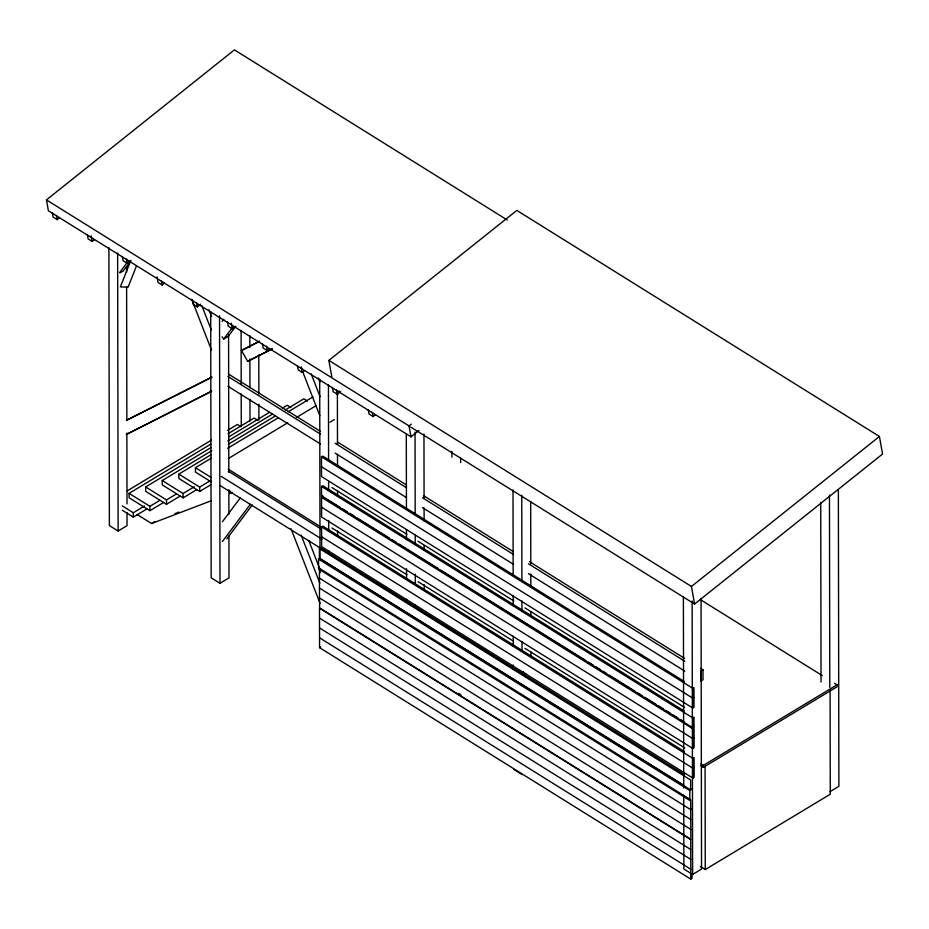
<?xml version="1.0" encoding="UTF-8"?>
<svg xmlns="http://www.w3.org/2000/svg" width="929" height="929" viewBox="0 0 929 929"><rect width="100%" height="100%" fill="white"/><g stroke="black" fill="none" stroke-linecap="round" stroke-linejoin="round"><path stroke-width="1.39" d="M130.35 261.583L120.352 286.887L128.074 287.177L136.505 265.88M337.448 395.046L339.027 391.051M119.713 272.464L128.179 261.165M130.943 260.735L123.325 270.908L119.98 272.917M222.136 321.446L223.819 319.181M222.101 336.867L223.784 339.015L232.25 327.705M235.861 326.149L228.244 336.321L223.784 339.015M222.449 521.692L240.228 497.956M222.414 541.526L250.354 504.226M226.873 538.832L252.27 504.923M418.909 430.51L410.99 436.839L48.389 210.778L46.45 199.886L234.41 49.876L507.28 219.999M52.338 212.834L53.092 217.049L57.18 219.604L59.444 217.792M87.326 234.642L88.081 238.858L92.168 241.412L94.433 239.601M122.314 256.462L123.069 260.677L127.157 263.232L130.559 260.515M157.059 276.865L158.058 282.486L162.157 285.04L164.421 283.229M192.431 300.172L193.186 304.387L197.273 306.942L200.676 304.224M227.419 321.98L228.174 326.195L232.262 328.75L234.526 326.95M262.408 343.8L263.162 348.015L267.25 350.57L269.515 348.758M297.396 365.608L298.151 369.823L302.239 372.378L304.503 370.578M331.758 376.628L328.866 360.406L516.826 210.407L879.426 436.467L882.55 454.037L694.59 604.047L410.664 427.026M332.385 387.428L333.139 391.643L337.227 394.198L340.629 391.481M368.267 409.794L369.022 414.009L373.11 416.564L375.374 414.764M410.99 436.839L409.039 425.946L411.303 424.135M694.59 604.047L691.455 586.466L879.426 436.467M272.302 348.898L247.695 361.335L241.494 350.5L259.272 341.303M247.695 361.335L271.942 348.863M127.331 490.826L211.475 440.125M227.559 430.429L237.452 424.46L241.134 426.759M163.516 502.508L149.906 510.706L129.085 497.723L129.073 493.357L210.744 444.143M228.058 433.715L254.047 418.05L257.728 420.349M180.11 496.086L166.5 504.296L145.667 491.302L145.667 486.947L211.243 447.43M228.569 436.99L269.398 412.383M196.704 489.676L183.094 497.874L162.261 484.892L162.25 480.525L211.754 450.704M227.837 441.02L272.383 414.171M282.277 408.203L287.224 405.23L290.905 407.517M210.813 484.752L199.677 491.464L178.856 478.481L178.844 474.115L211.022 454.734M228.337 444.294L275.356 415.96M285.261 409.991L303.818 398.808L307.499 401.107M211.371 482L195.438 472.06L195.438 467.705L211.522 458.009M227.605 448.312L278.34 417.748M288.234 411.779L312.98 396.869M146.933 508.918L133.323 517.116L133.311 512.762L144.448 506.05M228.302 458.578L287.723 422.776M296.386 417.551L316.197 405.613M337.239 392.932L339.712 391.434M149.906 510.706L149.906 506.34L159.8 500.383M166.5 504.296L166.488 499.93L176.394 493.961M108.89 247.613L109.378 525.559L118.122 531.016L127.041 525.64L127.018 512.611M183.094 497.874L183.083 493.52L194.219 486.808M199.677 491.464L199.677 487.098L210.813 480.398M137.027 514.457L151.601 523.526L154.946 521.517M329.992 422.196L334.452 419.513M232.087 492.312L229.858 493.659L229.858 490.86M692.767 708.037L692.732 688.296L693.975 687.541L694.009 707.283L692.767 708.037L321.515 476.577L321.48 456.836L322.723 456.093L684.139 681.41M692.802 727.767L692.779 717.908L694.033 717.153L694.044 727.024L692.802 727.767L321.55 496.307L321.527 486.448L322.781 485.693L684.197 711.022M321.55 496.307L322.793 495.563M692.837 748.495L692.802 728.754L694.044 728.011L694.079 747.74L692.837 748.495L321.585 517.035L321.55 497.294L322.793 496.55L340.002 507.28M210.697 311.772L211.162 577.803L219.999 583.307L228.998 577.884L228.929 535.952M692.883 778.096L692.848 758.366L694.102 757.611L694.137 777.341L692.883 778.096L321.631 546.635L321.597 526.906L322.851 526.151L684.267 751.48M691.908 789.151L690.665 789.905L319.413 558.445L319.39 548.574L320.644 547.82L684.51 774.681M318.554 559.107L689.806 790.567L689.829 800.438L318.577 568.978L318.554 559.107L319.808 558.352M692.059 874.143L692.07 878.369L690.816 879.124L319.564 647.664L320.807 646.909M344.16 562.893L523.584 674.756L525.814 673.409M703.021 669.902L700.78 671.237L700.803 681.108L703.032 679.761L703.021 669.902L700.559 668.357M693.998 697.412L692.744 698.167L321.492 466.706M694.068 737.87L692.813 738.625L321.562 507.164M694.114 767.482L692.871 768.225L321.62 536.765M837.064 684.812L837.064 686.786L703.369 767.354L703.358 765.38L837.064 684.812L834.602 683.279M691.942 808.892L690.7 809.635L319.448 578.175M683.744 795.189L683.872 869.01L692.616 874.456L701.534 869.091L701.058 598.439M829.969 791.694L838.887 786.317L838.364 489.629M700.35 866.49L705.262 869.556L830.271 794.225L830.085 689.62M241.494 350.5L259.632 341.338M127.436 419.734L211.626 377.162M126.495 420.431L211.986 377.197M211.347 391.272L126.216 434.54L211.707 391.306M174.942 513.632L178.995 512.088M151.601 523.526L210.964 500.87M328.866 360.406L691.455 586.466M700.431 599.635L822.293 675.604M46.45 199.886L409.039 425.946M229.022 374.387L320.133 431.184M337.366 441.925L406.31 484.915M423.543 495.656L513.423 551.687M529.425 561.673L684.545 658.382M228.023 376.5L320.354 434.064M335.125 443.272L406.542 487.795M422.544 497.77L513.644 554.567M528.427 563.787L684.778 661.262M228.035 386.359L320.377 443.934M335.148 453.143L406.554 497.665M422.556 507.64L513.667 564.437M528.438 573.646L684.801 671.133M321.48 456.836L692.732 688.296M331.92 487.562L406.914 534.314M417.969 541.212L513.865 600.993M524.92 607.891L684.731 707.526M321.527 486.448L692.779 717.908M342.464 508.813L347.376 511.879M349.838 513.412L354.762 516.478M357.212 518.01L389.181 537.937M391.643 539.47L396.555 542.536M399.017 544.069L438.349 568.594M440.81 570.127L585.874 660.565M588.324 662.098L593.248 665.164M595.698 666.697L600.622 669.763M603.084 671.295L606.765 673.595M609.227 675.128L635.041 691.222M637.503 692.755L642.415 695.821M644.877 697.354L655.944 704.252M658.394 705.785L663.318 708.85M665.779 710.383L670.692 713.449M673.153 714.982L678.065 718.047M680.527 719.58L684.208 721.879M321.55 497.294L692.802 728.754M331.99 528.02L406.983 574.772M418.038 581.67L512.703 640.685M524.99 648.349L684.801 747.984M321.597 526.906L692.848 758.366M228.244 469.168L320.563 526.72M700.896 763.847L703.358 765.38M228.255 471.142L320.563 528.694M700.907 765.821L703.369 767.354M221.265 476.414L322.026 539.238M195.438 467.705L211.359 477.634M220.045 485.519L341.709 561.371M319.39 548.574L690.642 780.035L690.665 789.905M321.039 559.119L683.686 785.214M178.844 474.115L199.677 487.098M162.25 480.525L183.083 493.52M319.46 588.045L690.711 819.506M145.667 486.947L166.488 499.93M690.828 829.434L319.483 597.916L319.425 568.316L690.677 799.776L690.839 839.305L319.588 607.845L319.564 597.974M458.427 693.278L460.889 694.811M129.073 493.357L149.906 506.34M319.518 618.064L690.77 849.512M319.53 627.923L690.781 859.383M122.28 505.887L133.311 512.762M122.291 510.242L133.323 517.116M319.541 637.793L690.804 869.254M513.493 769.212L522.237 774.658M318.275 377.964L319.843 381.982M311.215 373.946L320.087 396.729M302.61 371.484L319.82 415.704M308.742 540.469L320.18 569.86M301.159 535.139L319.89 583.238M208.944 309.798L211.545 316.499M290.998 528.671L320.122 603.49M201.872 305.78L211.266 329.9M191.699 299.289L211.522 350.21M372.366 412.348L373.11 416.564M336.484 389.983L337.227 394.198M301.24 366.758L302.239 372.378M266.507 346.354L267.25 350.57M231.263 323.129L232.262 328.75M196.518 302.726L197.273 306.942M161.402 280.825L162.157 285.04M126.414 259.005L127.157 263.232M91.17 235.792L92.168 241.412M56.437 215.377L57.18 219.604M829.458 494.994L829.794 687.483M820.725 502.566L821.039 682.037M705.076 766.39L705.262 869.556M692.14 600.924L692.616 874.456M690.816 879.124L690.746 839.653L319.495 608.193L319.564 647.664M683.396 596.917L683.732 787.955M530.68 501.544L530.796 563.775M530.807 573.901L530.831 586.931M530.877 611.537L530.889 615.881M530.947 652.053L530.958 656.397M523.573 671.934L523.584 674.756M521.75 495.331L521.901 580.718M521.935 600.982L521.947 611.119M522.005 641.509L522.017 650.195M513.005 489.885L513.156 575.272M513.191 595.535L513.203 605.662M513.261 636.051L513.272 646.189M513.307 665.001L513.319 669.344M460.633 458.252L460.645 462.596M451.889 451.355L451.9 457.138M423.961 433.982L424.077 497.747M424.088 507.896L424.112 520.937M424.158 545.578L424.17 549.933M424.228 584.713L424.239 590.507M415.042 432.101L415.182 514.712M415.217 535.011L415.228 543.709M415.286 574.145L415.309 584.283M415.344 604.582L415.344 607.473M406.298 433.901L406.437 509.266M406.472 529.553L406.484 539.703M406.542 568.687L406.554 578.837M406.588 599.124L406.6 602.027M337.39 393.722L337.482 444.306M337.494 454.42L337.517 465.986M337.564 490.558L337.564 496.341M337.633 531.028L337.633 535.359M328.448 384.641L328.587 459.797M328.622 481.477L328.634 490.152M328.692 520.495L328.703 530.622M328.738 550.851L328.75 553.742M319.704 379.183L320.017 558.41M320.029 568.525L320.041 572.856M258.796 354.936L258.866 394.024M258.877 404.161L258.912 420.094M249.843 335.694L249.866 347.272M249.878 358.861L249.936 387.811M249.947 399.4L249.994 421.116M241.099 330.236L241.192 383.816M241.203 393.942L241.261 425.796M228.58 334.986L228.813 472.338M228.848 489.688L228.894 514.271M219.534 315.837L219.999 583.307M126.588 266.518L126.599 272.302M126.623 286.782L126.855 419.966M126.878 432.995L126.994 503.924M117.635 253.071L118.122 531.016"/></g></svg>
